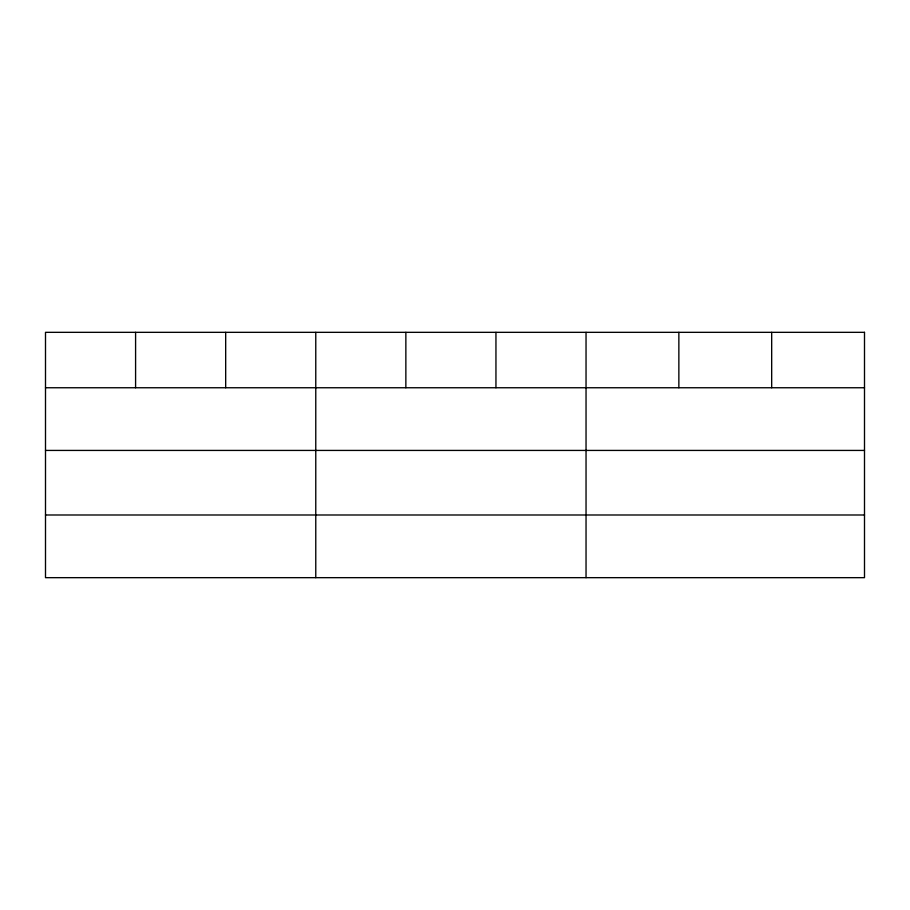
<?xml version="1.0" encoding="UTF-8"?>
<svg xmlns="http://www.w3.org/2000/svg" width="910" height="910" viewBox="0 0 910 910"><rect width="100%" height="100%" fill="white"/><g stroke="black" fill="none" stroke-linecap="round" stroke-linejoin="round"><path stroke-width="1.36" d="M45.5 387.751L864.5 387.751M45.5 450.427L864.5 450.427M45.5 514.992L864.5 514.992M771.68 332.332L771.68 387.751M678.86 332.332L678.86 387.751M586.04 332.332L586.04 577.668M495.95 332.332L495.95 387.751M405.86 332.332L405.86 387.751M315.77 332.332L315.77 577.668M225.68 332.332L225.68 387.751M135.59 332.332L135.59 387.751M864.5 332.332L45.5 332.332L45.5 577.668L864.5 577.668L864.5 332.332"/></g></svg>
